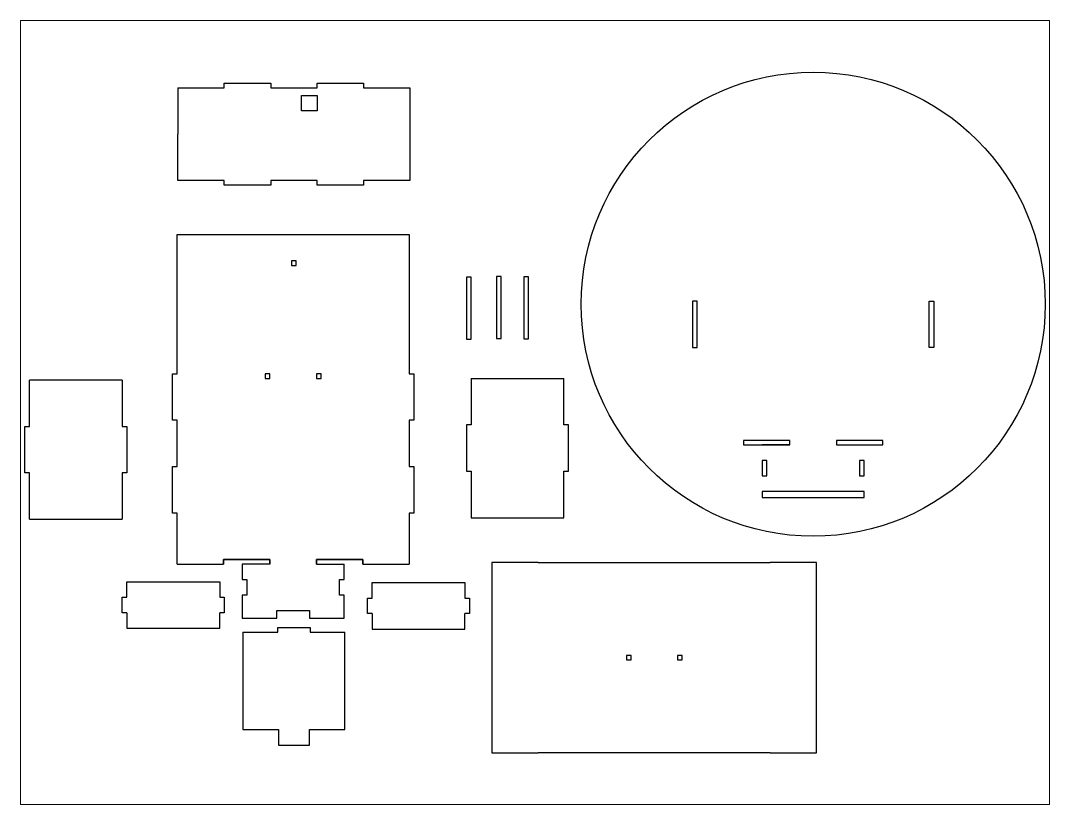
# Paper-space layout '배치1' of a CAD drawing. Header units: inches. Extents: x 1.05 to 9.45, y 0.8 to 7.2.
# The model-space entities are those that its viewports show. They can reach past a viewport. Long polylines and large blocks are cut down to what shows.
import ezdxf

# ---------------------------------------------------------------- set-up
doc = ezdxf.new("R2010")
doc.units = ezdxf.units.IN
doc.header["$MEASUREMENT"] = 0

msp = doc.modelspace()

# ---------------------------------------------------------------- linework, layer by layer
for p, q in [((43.5, 311), (43.5, 314)), ((43.5, 314), (73.5, 314)), ((73.5, 314), (73.5, 311)), ((103.5, 311), (103.5, 314)), ((103.5, 314), (133.5, 314)), ((133.5, 314), (133.5, 311)), ((13.5, 311), (43.5, 311)), ((13.5, 311), (13.5, 281)), ((73.5, 311), (103.5, 311)), ((93.5, 296), (93.5, 306)), ((93.5, 306), (103.5, 306)), ((103.5, 306), (103.5, 296)), ((133.5, 311), (163.5, 311)), ((163.5, 311), (163.5, 281)), ((103.5, 296), (93.5, 296)), ((13.5, 251), (13.5, 281)), ((163.5, 281), (163.5, 251)), ((43.5, 251), (13.5, 251)), ((43.5, 248), (43.5, 251)), ((73.5, 248), (43.5, 248)), ((103.5, 251), (73.5, 251)), ((73.5, 251), (73.5, 248)), ((103.5, 248), (103.5, 251)), ((133.5, 248), (103.5, 248)), ((163.5, 251), (133.5, 251)), ((133.5, 251), (133.5, 248)), ((13, 126), (13, 216)), ((13, 216), (163, 216)), ((163, 216), (163, 126)), ((87, 199), (87, 196)), ((90, 199), (87, 199)), ((87, 196), (90, 196)), ((90, 196), (90, 199)), ((203, 188.5), (200, 188.5)), ((200, 188.5), (200, 148.5)), ((203, 148.5), (203, 188.5)), ((222.53, 188.93), (219.53, 188.93)), ((219.53, 188.93), (219.53, 148.93)), ((222.53, 148.93), (222.53, 188.93)), ((240.21, 188.67), (237.21, 188.67)), ((237.21, 188.67), (237.21, 148.67)), ((240.21, 148.67), (240.21, 188.67)), ((349.19, 172.99), (346.19, 172.99)), ((346.19, 172.99), (346.19, 142.99)), ((349.19, 142.99), (349.19, 172.99)), ((499.19, 172.99), (502.19, 172.99)), ((499.19, 142.99), (499.19, 172.99)), ((502.19, 172.99), (502.19, 142.99)), ((200, 148.5), (203, 148.5)), ((219.53, 148.93), (222.53, 148.93)), ((237.21, 148.67), (240.21, 148.67)), ((346.19, 142.99), (349.19, 142.99)), ((502.19, 142.99), (499.19, 142.99)), ((-82.5, 92), (-82.5, 122)), ((-22.5, 122), (-82.5, 122)), ((-22.5, 122), (-22.5, 92)), ((10, 96), (10, 126)), ((10, 126), (13, 126)), ((70, 126), (70, 123)), ((73, 126), (70, 126)), ((70, 123), (73, 123)), ((73, 123), (73, 126)), ((103, 126), (103, 123)), ((106, 126), (103, 126)), ((103, 123), (106, 123)), ((106, 123), (106, 126)), ((163, 126), (166, 126)), ((166, 126), (166, 96)), ((203, 123), (203, 93)), ((203, 123), (263, 123)), ((263, 93), (263, 123)), ((13, 96), (10, 96)), ((13, 66), (13, 96)), ((13, 96), (13, 96)), ((166, 96), (163, 96)), ((163, 96), (163, 66)), ((-85.5, 62), (-85.5, 92)), ((-85.5, 92), (-82.5, 92)), ((-22.5, 92), (-19.5, 92)), ((-19.5, 92), (-19.5, 62)), ((203, 93), (200, 93)), ((200, 93), (200, 63)), ((266, 93), (263, 93)), ((266, 63), (266, 93)), ((379.19, 82.99), (379.19, 79.99)), ((409.19, 82.99), (379.19, 82.99)), ((379.19, 79.99), (409.19, 79.99)), ((409.19, 79.99), (391.19, 79.99)), ((409.19, 79.99), (409.19, 82.99)), ((439.19, 82.99), (439.19, 79.99)), ((469.19, 82.99), (439.19, 82.99)), ((439.19, 79.99), (469.19, 79.99)), ((469.19, 79.99), (469.19, 82.99)), ((394.19, 69.99), (391.19, 69.99)), ((391.19, 69.99), (391.19, 59.99)), ((394.19, 59.99), (394.19, 69.99)), ((457.19, 69.99), (454.19, 69.99)), ((454.19, 69.99), (454.19, 59.99)), ((457.19, 59.99), (457.19, 69.99)), ((-82.5, 62), (-85.5, 62)), ((-82.5, 32), (-82.5, 62)), ((-19.5, 62), (-22.5, 62)), ((-22.5, 62), (-22.5, 32)), ((10, 36), (10, 66)), ((10, 66), (10, 66)), ((10, 66), (10, 66)), ((10, 66), (13, 66)), ((163, 66), (166, 66)), ((166, 66), (166, 36)), ((200, 63), (203, 63)), ((203, 63), (203, 33)), ((263, 33), (263, 63)), ((263, 63), (266, 63)), ((391.19, 59.99), (394.19, 59.99)), ((454.19, 59.99), (457.19, 59.99)), ((457.19, 49.99), (391.19, 49.99)), ((391.19, 49.99), (391.19, 46.99)), ((391.19, 46.99), (391.19, 45.99)), ((457.19, 46.99), (457.19, 49.99)), ((457.19, 45.99), (457.19, 46.99)), ((391.19, 45.99), (457.19, 45.99)), ((13, 36), (10, 36)), ((13, 3), (13, 36)), ((166, 36), (163, 36)), ((163, 36), (163, 3)), ((-82.5, 32), (-22.5, 32)), ((203, 33), (263, 33)), ((13, 3), (43, 3)), ((43, 3), (43, 6)), ((43, 6), (73, 6)), ((43, 6), (43, 3)), ((73, 6), (43, 6)), ((73, 3), (55, 3)), ((55, 3), (55, -7)), ((73, 6), (73, 3)), ((73, 3), (73, 6)), ((103, 3), (103, 6)), ((103, 6), (133, 6)), ((103, 6), (103, 3)), ((133, 6), (103, 6)), ((103, 3), (121, 3)), ((121, -7), (121, 3)), ((133, 6), (133, 3)), ((133, 3), (133, 6)), ((133, 3), (163, 3)), ((246.42, 4), (216.42, 4)), ((216.42, 4), (216.42, -119)), ((246.42, 4), (396.42, 4)), ((426.42, 4), (396.42, 4)), ((426.42, -119), (426.42, 4)), ((-19.5, -18.5), (-19.5, -8.5)), ((-19.5, -8.5), (40.5, -8.5)), ((40.5, -8.5), (40.5, -18.5)), ((55, -7), (58, -7)), ((58, -7), (58, -17)), ((118, -17), (118, -7)), ((118, -7), (121, -7)), ((139, -19), (139, -9)), ((139, -9), (199, -9)), ((199, -9), (199, -19)), ((-22.5, -28.5), (-22.5, -18.5)), ((-22.5, -18.5), (-19.5, -18.5)), ((40.5, -18.5), (43.5, -18.5)), ((43.5, -18.5), (43.5, -28.5)), ((58, -17), (55, -17)), ((55, -17), (55, -30)), ((121, -17), (118, -17)), ((121, -30), (121, -17)), ((136, -29), (136, -19)), ((136, -19), (139, -19)), ((199, -19), (202, -19)), ((202, -19), (202, -29)), ((-19.5, -28.5), (-22.5, -28.5)), ((-19.5, -28.5), (-19.5, -38.5)), ((43.5, -28.5), (40.5, -28.5)), ((40.5, -38.5), (40.5, -28.5)), ((55, -30), (55, -31)), ((55, -31), (55, -32)), ((55, -32), (77.5, -32)), ((77.5, -30), (77.5, -27)), ((77.5, -27), (98.5, -27)), ((77.5, -31), (77.5, -30)), ((77.5, -32), (77.5, -31)), ((98.5, -27), (98.5, -30)), ((98.5, -30), (98.5, -31)), ((98.5, -31), (98.5, -32)), ((98.5, -32), (121, -32)), ((121, -31), (121, -30)), ((121, -32), (121, -31)), ((139, -29), (136, -29)), ((139, -29), (139, -39)), ((202, -29), (199, -29)), ((199, -39), (199, -29)), ((-19.5, -38.5), (40.5, -38.5)), ((78, -41), (78, -38)), ((78, -38), (99, -38)), ((99, -38), (99, -41)), ((139, -39), (199, -39)), ((55.5, -41), (78, -41)), ((55.5, -41), (55.5, -104)), ((99, -41), (121.5, -41)), ((121.5, -104), (121.5, -41)), ((303.42, -56), (303.42, -59)), ((306.42, -56), (303.42, -56)), ((303.42, -59), (306.42, -59)), ((306.42, -59), (306.42, -56)), ((336.42, -56), (336.42, -59)), ((339.42, -56), (336.42, -56)), ((336.42, -59), (339.42, -59)), ((339.42, -59), (339.42, -56)), ((55.5, -104), (78.5, -104)), ((78.5, -104), (78.5, -114)), ((98.5, -114), (98.5, -104)), ((98.5, -104), (121.5, -104)), ((78.5, -114), (98.5, -114)), ((216.42, -119), (246.42, -119)), ((396.42, -119), (246.42, -119)), ((396.42, -119), (426.42, -119))]:
    msp.add_line(p, q)
msp.add_circle((424.19, 170.99), 150)

psp = doc.layouts.new('배치1')

# ---------------------------------------------------------------- viewports
at = {"layer": '0'}
psp.add_viewport(center=(5.25, 4), size=(8.4, 6.4), view_center_point=(244.3462, 100.9946), view_height=506.765279, dxfattribs=at)

doc.saveas('drawing.dxf')
